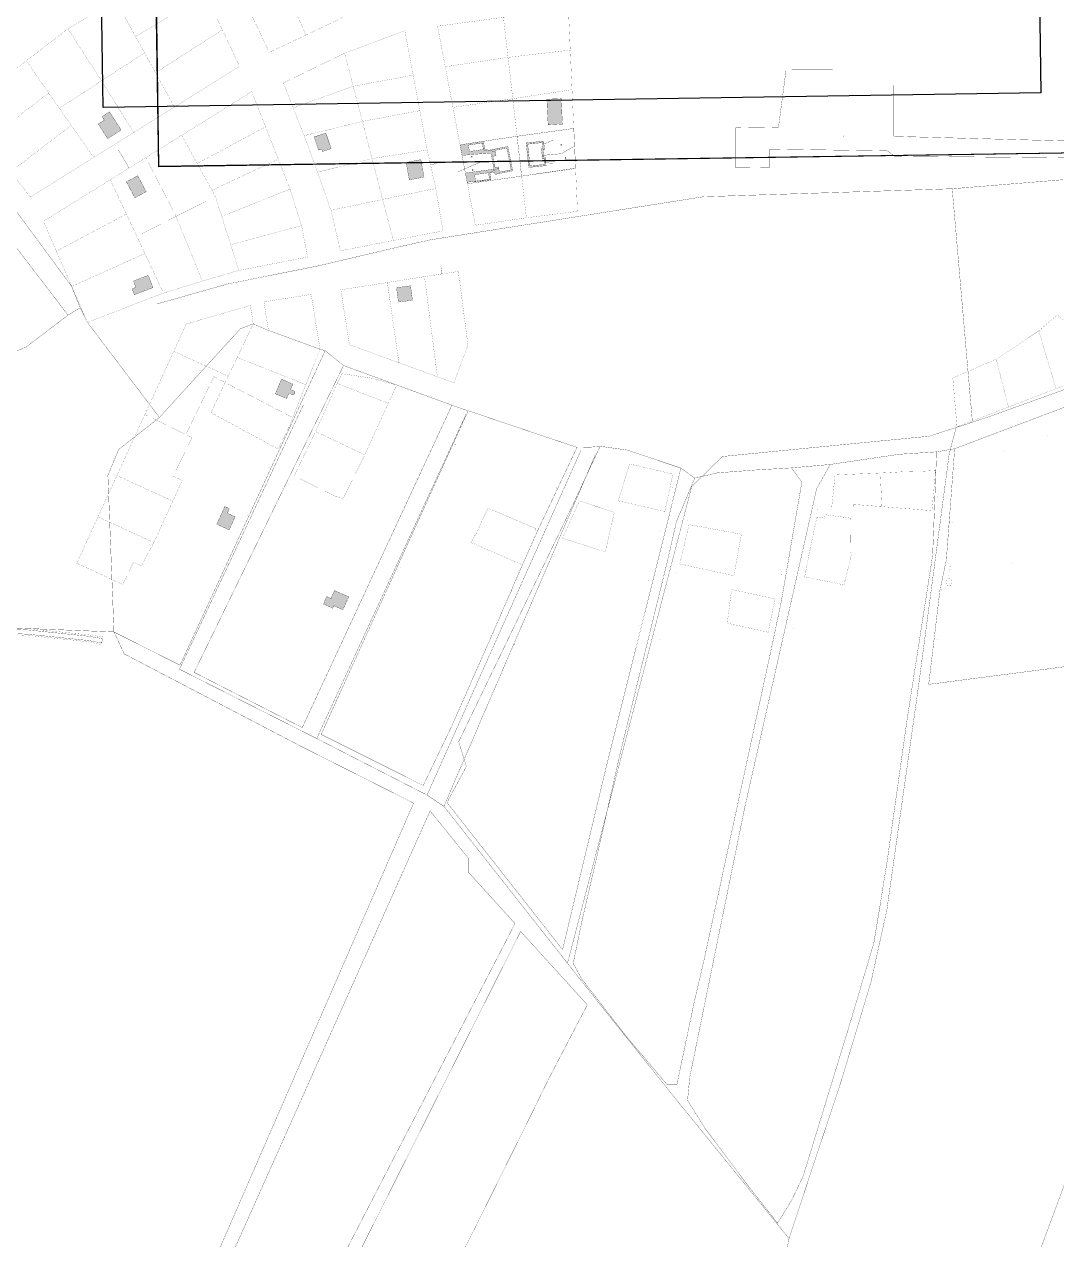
# Model space of a CAD drawing. Header units: millimetres. Extents: x 1265826 to 1360210, y 383897 to 506623.
# Drawn here: x 1313415 to 1314171, y 486138 to 487027 of the extents above; entities that cross this region are included whole.
import ezdxf

# ---------------------------------------------------------------- set-up
doc = ezdxf.new("R2010")
doc.units = ezdxf.units.MM
doc.layers.add('14', color=7, linetype='Continuous')
doc.layers.add('Электрика', color=7, linetype='Continuous')
picture_1 = doc.add_image_def('image3.png', size_in_pixel=(2575, 1023))
picture_2 = doc.add_image_def('image4.png', size_in_pixel=(1920, 1080))

msp = doc.modelspace()

# ---------------------------------------------------------------- hatches: boundary and pattern name
at = {"layer": '14', "linetype": 'Continuous'}
for points in [[(1313798.02, 486972.45), (1313798.97, 486953.67), (1313809.46, 486954.2), (1313808.51, 486972.9)], [(1313472.34, 486959.71), (1313473.97, 486957.16), (1313469.53, 486954.32), (1313476.42, 486943.57), (1313486.29, 486949.88), (1313477.77, 486963.19)], [(1313627.61, 486944.79), (1313630.83, 486935.21), (1313633.16, 486936), (1313633.78, 486934.14), (1313640.06, 486936.25), (1313636.22, 486947.69)], [(1313808.54, 486938.59), (1313808.71, 486938.63), (1313808.84, 486938.74), (1313808.92, 486938.89), (1313808.92, 486939.07), (1313808.84, 486939.22), (1313808.71, 486939.33), (1313808.54, 486939.37), (1313808.37, 486939.33), (1313808.24, 486939.22), (1313808.16, 486939.07), (1313808.16, 486938.89), (1313808.24, 486938.74), (1313808.37, 486938.63)], [(1313694.95, 486926.16), (1313697.32, 486913.38), (1313708.13, 486915.38), (1313705.76, 486928.17)], [(1313743.12, 486929.92), (1313743.29, 486929.96), (1313743.42, 486930.07), (1313743.5, 486930.22), (1313743.5, 486930.4), (1313743.42, 486930.55), (1313743.29, 486930.66), (1313743.12, 486930.7), (1313742.95, 486930.66), (1313742.82, 486930.55), (1313742.74, 486930.4), (1313742.74, 486930.22), (1313742.82, 486930.07), (1313742.95, 486929.96)], [(1313811.69, 486929.04), (1313811.86, 486929.08), (1313811.99, 486929.19), (1313812.07, 486929.34), (1313812.07, 486929.52), (1313811.99, 486929.67), (1313811.86, 486929.78), (1313811.69, 486929.82), (1313811.52, 486929.78), (1313811.39, 486929.67), (1313811.31, 486929.52), (1313811.31, 486929.34), (1313811.39, 486929.19), (1313811.52, 486929.08)], [(1313498.43, 486916.4), (1313490.12, 486912.01), (1313496.32, 486900.29), (1313504.63, 486904.69)], [(1313743.74, 486920.21), (1313743.91, 486920.25), (1313744.04, 486920.36), (1313744.12, 486920.51), (1313744.12, 486920.69), (1313744.04, 486920.84), (1313743.91, 486920.95), (1313743.74, 486920.99), (1313743.57, 486920.95), (1313743.44, 486920.84), (1313743.36, 486920.69), (1313743.36, 486920.51), (1313743.44, 486920.36), (1313743.57, 486920.25)], [(1313495.31, 486839.36), (1313497.06, 486834.65), (1313494.31, 486833.62), (1313495.97, 486829.26), (1313509.61, 486834.47), (1313506.16, 486843.5)], [(1313687.95, 486834.46), (1313689.35, 486823.93), (1313699.61, 486825.27), (1313698.23, 486835.86)], [(1313603.78, 486767.45), (1313599.17, 486756.81), (1313607.46, 486753.22), (1313609.18, 486757.2), (1313611.68, 486756.19), (1313612.72, 486756.29), (1313613.48, 486757.06), (1313613.53, 486758.11), (1313612.85, 486758.92), (1313610.38, 486759.97), (1313612.07, 486763.87)], [(1313562.26, 486674.26), (1313556.32, 486661.33), (1313565.4, 486657.15), (1313569.82, 486666.76), (1313564.05, 486669.42), (1313565.58, 486672.73)], [(1313636.78, 486608.34), (1313635.16, 486604.65), (1313635.36, 486604.56), (1313634.58, 486602.8), (1313641.31, 486599.8), (1313642.12, 486601.55), (1313648.68, 486598.63), (1313652.93, 486608.12), (1313642.57, 486612.76), (1313639.96, 486606.95)]]:
    msp.add_hatch(color=12, dxfattribs=at).paths.add_polyline_path(points)
h = msp.add_hatch(color=12, dxfattribs=at)
h.paths.add_polyline_path([(1313734.46, 486939.06), (1313735.93, 486931.31), (1313756.98, 486933.07), (1313759.37, 486921.25), (1313738.39, 486918.34), (1313739.66, 486911.67), (1313745.27, 486912.41), (1313745.33, 486911.91), (1313757.03, 486913.46), (1313756.34, 486918.69), (1313759.79, 486919.14), (1313760.14, 486917.39), (1313773.08, 486919.99), (1313769.49, 486937.86), (1313756.54, 486935.26), (1313752.65, 486934.79), (1313751.64, 486941.63)])
h.paths.add_polyline_path([(1313740.62, 486938.86), (1313741.32, 486934.13), (1313751.51, 486935.63), (1313750.81, 486940.36)], flags=16)
h.paths.add_polyline_path([(1313760.11, 486934.96), (1313760.89, 486931.09), (1313758.5, 486930.61), (1313760.15, 486922.43), (1313762.54, 486922.91), (1313763.32, 486919.05), (1313771.91, 486920.77), (1313768.7, 486936.69)], flags=16)
h.paths.add_polyline_path([(1313745.14, 486917.21), (1313745.76, 486912.47), (1313755.97, 486913.82), (1313755.35, 486918.56)], flags=16)
h = msp.add_hatch(color=12, dxfattribs=at)
h.paths.add_polyline_path([(1313782.89, 486940.4), (1313784.79, 486922.48), (1313790.76, 486923.11), (1313797.49, 486923.77), (1313796.95, 486929.92), (1313795.94, 486929.82), (1313795.33, 486935.58), (1313796.32, 486935.69), (1313795.66, 486941.83), (1313788.83, 486941.04)])
h.paths.add_polyline_path([(1313783.99, 486939.51), (1313785.68, 486923.58), (1313796.48, 486924.72), (1313796.04, 486928.82), (1313794.85, 486928.69), (1313794.03, 486936.39), (1313795.22, 486936.58), (1313794.79, 486940.65)], flags=16)

# ---------------------------------------------------------------- linework, layer by layer
at = {"layer": '14', "color": 92, "const_width": 0.17, "flags": 128}
for points in [[(1314351.89, 488369.38), (1314356.35, 488317.39), (1314376.81, 487692.98), (1314423.37, 486960.46), (1314429.39, 486949.52), (1314427.37, 486931.75), (1314390.29, 486928.53), (1314206.41, 486915.97), (1314094.85, 486906.88), (1313912.51, 486901.03), (1313715.81, 486869.96), (1313713.13, 486869.58), (1313688.83, 486864.12), (1313631.02, 486850.51), (1313564.26, 486837.15), (1313512.51, 486822.54)], [(1313472.34, 486959.71), (1313473.97, 486957.16), (1313469.53, 486954.32), (1313476.42, 486943.57), (1313486.29, 486949.88), (1313477.77, 486963.19), (1313472.34, 486959.71)], [(1313776.22, 486945.3), (1313817.76, 486951.03), (1313819.06, 486921.97), (1313779.56, 486916.11), (1313776.22, 486945.3)], [(1313627.61, 486944.79), (1313630.83, 486935.21), (1313633.16, 486936), (1313633.78, 486934.14), (1313640.06, 486936.25), (1313636.22, 486947.69), (1313627.61, 486944.79)], [(1313734.46, 486939.06), (1313776.22, 486945.3), (1313779.56, 486916.11), (1313739.87, 486910.57), (1313734.46, 486939.06)], [(1313734.46, 486939.06), (1313735.93, 486931.31), (1313756.98, 486933.07), (1313759.37, 486921.25), (1313738.39, 486918.34), (1313739.66, 486911.67), (1313745.27, 486912.41), (1313745.33, 486911.91), (1313757.03, 486913.46), (1313756.34, 486918.69), (1313759.79, 486919.14), (1313760.14, 486917.39), (1313773.08, 486919.99), (1313769.49, 486937.86), (1313756.54, 486935.26), (1313752.65, 486934.79), (1313751.64, 486941.63), (1313734.46, 486939.06)], [(1313740.62, 486938.86), (1313741.32, 486934.13), (1313751.51, 486935.63), (1313750.81, 486940.36), (1313740.62, 486938.86)], [(1313782.89, 486940.4), (1313784.79, 486922.48), (1313790.76, 486923.11), (1313797.49, 486923.77), (1313796.95, 486929.92), (1313795.94, 486929.82), (1313795.33, 486935.58), (1313796.32, 486935.69), (1313795.66, 486941.83), (1313788.83, 486941.04), (1313782.89, 486940.4)], [(1313783.99, 486939.51), (1313785.68, 486923.58), (1313796.48, 486924.72), (1313796.04, 486928.82), (1313794.85, 486928.69), (1313794.03, 486936.39), (1313795.22, 486936.58), (1313794.79, 486940.65), (1313783.99, 486939.51)], [(1313795.01, 486939.16), (1313802.48, 486942.54)], [(1313492.1, 486922.04), (1313484.24, 486935.4)], [(1313743.12, 486929.92), (1313743.29, 486929.96), (1313743.42, 486930.07), (1313743.5, 486930.22), (1313743.5, 486930.4), (1313743.42, 486930.55), (1313743.29, 486930.66), (1313743.12, 486930.7), (1313742.95, 486930.66), (1313742.82, 486930.55), (1313742.74, 486930.4), (1313742.74, 486930.22), (1313742.82, 486930.07), (1313742.95, 486929.96), (1313743.12, 486929.92)], [(1313760.35, 486933.79), (1313751.41, 486936.29)], [(1313760.11, 486934.96), (1313760.89, 486931.09), (1313758.5, 486930.61), (1313760.15, 486922.43), (1313762.54, 486922.91), (1313763.32, 486919.05), (1313771.91, 486920.77), (1313768.7, 486936.69), (1313760.11, 486934.96)], [(1313794.58, 486931.28), (1313808.69, 486932.55), (1313818.31, 486938.14)], [(1313808.54, 486938.59), (1313808.71, 486938.63), (1313808.84, 486938.74), (1313808.92, 486938.89), (1313808.92, 486939.07), (1313808.84, 486939.22), (1313808.71, 486939.33), (1313808.54, 486939.37), (1313808.37, 486939.33), (1313808.24, 486939.22), (1313808.16, 486939.07), (1313808.16, 486938.89), (1313808.24, 486938.74), (1313808.37, 486938.63), (1313808.54, 486938.59)], [(1313694.95, 486926.16), (1313697.32, 486913.38), (1313708.13, 486915.38), (1313705.76, 486928.17), (1313694.95, 486926.16)], [(1313718.36, 486925.82), (1313713.19, 486924.42)], [(1313759.19, 486927.2), (1313748.93, 486926.18), (1313732.77, 486919.24)], [(1313762.71, 486922.08), (1313755.41, 486918.08)], [(1313796.26, 486926.5), (1313802.48, 486925.18)], [(1313811.69, 486929.04), (1313811.86, 486929.08), (1313811.99, 486929.19), (1313812.07, 486929.34), (1313812.07, 486929.52), (1313811.99, 486929.67), (1313811.86, 486929.78), (1313811.69, 486929.82), (1313811.52, 486929.78), (1313811.39, 486929.67), (1313811.31, 486929.52), (1313811.31, 486929.34), (1313811.39, 486929.19), (1313811.52, 486929.08), (1313811.69, 486929.04)], [(1314390.29, 486928.53), (1314391.05, 486871.59), (1314379.11, 486855.89), (1314352.14, 486836.21), (1314284.79, 486801.02), (1314258.59, 486791.34), (1314183.71, 486762.29), (1314121.69, 486739.97), (1314109.65, 486735.97), (1314097.77, 486732.13), (1314077.9, 486725.72), (1313926.63, 486710.88), (1313904.07, 486688.82), (1313813.13, 486339.9)], [(1313498.43, 486916.4), (1313490.12, 486912.01), (1313496.32, 486900.29), (1313504.63, 486904.69), (1313498.43, 486916.4)], [(1313743.74, 486920.21), (1313743.91, 486920.25), (1313744.04, 486920.36), (1313744.12, 486920.51), (1313744.12, 486920.69), (1313744.04, 486920.84), (1313743.91, 486920.95), (1313743.74, 486920.99), (1313743.57, 486920.95), (1313743.44, 486920.84), (1313743.36, 486920.69), (1313743.36, 486920.51), (1313743.44, 486920.36), (1313743.57, 486920.25), (1313743.74, 486920.21)], [(1313745.14, 486917.21), (1313745.76, 486912.47), (1313755.97, 486913.82), (1313755.35, 486918.56), (1313745.14, 486917.21)], [(1314094.85, 486906.88), (1314109.65, 486735.97)], [(1313495.31, 486839.36), (1313497.06, 486834.65), (1313494.31, 486833.62), (1313495.97, 486829.26), (1313509.61, 486834.47), (1313506.16, 486843.5), (1313495.31, 486839.36)], [(1313721.2, 486844.5), (1313720.42, 486849.94)], [(1313687.95, 486834.46), (1313689.35, 486823.93), (1313699.61, 486825.27), (1313698.23, 486835.86), (1313687.95, 486834.46)], [(1313603.78, 486767.45), (1313599.17, 486756.81), (1313607.46, 486753.22), (1313609.18, 486757.2), (1313611.68, 486756.19), (1313612.72, 486756.29), (1313613.48, 486757.06), (1313613.53, 486758.11), (1313612.85, 486758.92), (1313610.38, 486759.97), (1313612.07, 486763.87), (1313603.78, 486767.45)], [(1313619.78, 486748.79), (1313529.05, 486555.13), (1313629.51, 486504.39), (1313710.3, 486463), (1313722.64, 486454.78), (1313813.13, 486339.9), (1313836.47, 486310.46), (1313889.98, 486243.55), (1313975.37, 486138.37)], [(1313738.98, 486742.05), (1313629.51, 486504.39)], [(1314097.77, 486732.13), (1314092.67, 486712.91), (1314070.22, 486543.06), (1314047, 486378.95), (1314035.55, 486326.94), (1314014.07, 486255.16), (1313975.37, 486138.37), (1313972.97, 486125.69), (1313928.13, 485986.77), (1313896.47, 485901.44), (1313858.27, 485811.85), (1313822.05, 485716.32), (1313770.51, 485538.5), (1313763.22, 485535), (1313704.24, 485515.51), (1313659.3, 485532.5), (1313604.89, 485463.25)], [(1313822.99, 486715.34), (1313710.3, 486463)], [(1313833.65, 486712.34), (1313722.64, 486454.78)], [(1313172.18, 486595.06), (1313207.39, 486593.17), (1313249.57, 486590.39), (1313285.13, 486588.26), (1313323.22, 486587.35), (1313373.28, 486586.23), (1313418.98, 486583.82), (1313462.82, 486579.23), (1313472.77, 486577.49), (1313472.07, 486574.42), (1313462.51, 486576.14), (1313418.66, 486580.72), (1313372.94, 486583.13), (1313322.94, 486584.22), (1313284.8, 486585.15), (1313249.24, 486587.28), (1313207.07, 486590.02), (1313172.01, 486591.96), (1313172.18, 486595.06)]]:
    msp.add_lwpolyline(points, dxfattribs=at)
at = {"layer": '14', "color": 12, "const_width": 0.17, "flags": 128}
for points in [[(1314410.84, 486926.45), (1314227.78, 486929.09), (1314052.73, 486930.7), (1314047.3, 486934.64), (1313961.15, 486935.89), (1313961.08, 486922.42), (1313936.36, 486922.18), (1313936.49, 486951.51), (1313967.65, 486951.95), (1313973.2, 486993.83), (1314015.75, 486994.07), (1314051.72, 486994.06), (1314051.65, 486945.25), (1314206.42, 486941.12), (1314409.44, 486937.48), (1314400.14, 487036.04), (1314384.3, 487273.93), (1314378.97, 487347.59), (1314361.9, 487573.66)], [(1312913.4, 487433.79), (1313044.42, 487272.13), (1313104.28, 487225.16), (1313169.2, 487178.18), (1313447.39, 486814.37), (1313456.35, 486819.78), (1313450.14, 486835.33), (1313184.47, 487195.32), (1313124.68, 487234.64), (1312943.69, 487442.42), (1312913.4, 487433.79)], [(1313447.39, 486814.37), (1313169.2, 487178.18), (1313104.28, 487225.16), (1312964.31, 487106.5), (1312946.73, 487064.18), (1313023.66, 486974.71), (1313095.2, 486929.72), (1313190.45, 486836.71), (1313252.96, 486800.52), (1313288.1, 486788.23), (1313313.6, 486777.36), (1313336.27, 486774.73), (1313374.44, 486773.59), (1313416.66, 486790.94), (1313447.39, 486814.37)], [(1313184.47, 487195.32), (1313450.14, 486835.33), (1313456.35, 486819.78), (1313461.61, 486809.03), (1313514.36, 486739.48), (1313573.6, 486804.37), (1313583.05, 486807.96), (1313594.15, 486803.21), (1313631.96, 486789.37), (1313635.68, 486788.37), (1313649.14, 486777.49), (1313728.52, 486748.42), (1313740.44, 486744.35), (1313820.1, 486717.54), (1313829.97, 486717.71), (1313837.05, 486718.34), (1313856.51, 486715.64), (1313896.17, 486702.4), (1313906.34, 486695.04), (1313922.88, 486698.87), (1313951.04, 486701.01), (1313977.15, 486702.53), (1314005.57, 486705.05), (1314056.2, 486712.52), (1314083.44, 486714.27), (1314096.65, 486716.56), (1314310.2, 486797.22)], [(1313967.65, 486951.95), (1313936.49, 486951.51), (1313936.36, 486922.18), (1313961.08, 486922.42), (1313961.15, 486935.89), (1314047.3, 486934.64), (1314052.73, 486930.7), (1314227.78, 486929.09), (1314410.84, 486926.45), (1314409.44, 486937.48), (1314206.42, 486941.12), (1314051.65, 486945.25), (1314051.72, 486994.06), (1314015.75, 486994.07), (1313973.2, 486993.83), (1313967.65, 486951.95)], [(1313380.95, 486586.43), (1313481.05, 486582.43), (1313476.61, 486697.05), (1313484.46, 486715.97), (1313514.36, 486739.48), (1313461.61, 486809.03), (1313456.35, 486819.78), (1313447.39, 486814.37), (1313416.66, 486790.94), (1313374.44, 486773.59)], [(1313573.6, 486804.37), (1313514.36, 486739.48), (1313484.46, 486715.97), (1313476.61, 486697.05), (1313481.05, 486582.43), (1313529.39, 486558.1), (1313635.68, 486788.37), (1313631.96, 486789.37), (1313594.15, 486803.21), (1313583.05, 486807.96), (1313573.6, 486804.37)], [(1314090.54, 486635.07), (1314085.88, 486613.1), (1314077.65, 486544.05), (1314190.11, 486558.66), (1314253.2, 486567.7), (1314300.06, 486573.25), (1314318.79, 486575.51), (1314435.27, 486588.02), (1314428.69, 486663.99), (1314231.83, 486644.58), (1314228.02, 486685.69), (1314226.66, 486697.41), (1314306.86, 486705.94), (1314419.75, 486729.49), (1314428.93, 486731.18), (1314420.06, 486738.67), (1314404.41, 486751.78), (1314373.52, 486749.28), (1314354.15, 486782), (1314334.95, 486809.63), (1314310.2, 486797.22), (1314096.65, 486716.56), (1314090.54, 486635.07)], [(1314190.11, 486558.66), (1314077.65, 486544.05), (1314085.88, 486613.1), (1314090.54, 486635.07), (1314096.65, 486716.56), (1314083.44, 486714.27), (1314080.54, 486638.66), (1314061.8, 486518.19), (1314047.43, 486416.09), (1314042.19, 486383.21), (1314037.41, 486354.52), (1314021.05, 486299.35), (1313985.75, 486184.08), (1313977.1, 486166.01), (1313966.94, 486149.66), (1313947.1, 486174.78), (1313913.86, 486219.01), (1313901.07, 486239.45), (1313902.65, 486256.42), (1313943.13, 486454.86), (1313995.59, 486687.3), (1314005.57, 486705.05), (1313977.15, 486702.53), (1313984.74, 486692.11), (1313969.85, 486605.49), (1313964.22, 486578.61), (1313912.82, 486340.88), (1313905.89, 486311.2), (1313893.3, 486251.32), (1313885.8, 486251.37), (1313855.89, 486286.73), (1313823.43, 486328.62), (1313817.31, 486339.78), (1313823.88, 486371.44), (1313834.59, 486417.7), (1313851.4, 486492.2), (1313886.21, 486633.91), (1313892.91, 486663.16), (1313906.34, 486695.04), (1313896.17, 486702.4), (1313887.82, 486668.6), (1313841.55, 486483.79), (1313809.55, 486349.83), (1313724.89, 486457.57), (1313739.07, 486483.86), (1313733.5, 486502.14), (1313816.97, 486675.33), (1313837.05, 486718.34), (1313829.97, 486717.71), (1313820.1, 486717.54), (1313791.2, 486656.33), (1313780.14, 486631.59), (1313757.02, 486578.32), (1313728.64, 486514.08), (1313707.51, 486470.01), (1313632.77, 486507.45), (1313740.44, 486744.35), (1313728.52, 486748.42), (1313618.92, 486512.42), (1313539.76, 486552.83), (1313649.14, 486777.49), (1313635.68, 486788.37), (1313529.39, 486558.1), (1313481.05, 486582.43), (1313488.58, 486566.35), (1313617.12, 486499.16), (1313700.45, 486457.14), (1313544.03, 486097.91)], [(1313649.14, 486777.49), (1313539.76, 486552.83), (1313618.92, 486512.42), (1313728.52, 486748.42), (1313649.14, 486777.49)], [(1313740.44, 486744.35), (1313632.77, 486507.45), (1313707.51, 486470.01), (1313728.64, 486514.08), (1313757.02, 486578.32), (1313780.14, 486631.59), (1313791.2, 486656.33), (1313820.1, 486717.54), (1313740.44, 486744.35)], [(1313816.97, 486675.33), (1313733.5, 486502.14), (1313739.07, 486483.86), (1313724.89, 486457.57), (1313809.55, 486349.83), (1313841.55, 486483.79), (1313887.82, 486668.6), (1313896.17, 486702.4), (1313856.51, 486715.64), (1313837.05, 486718.34), (1313816.97, 486675.33)], [(1313995.59, 486687.3), (1313943.13, 486454.86), (1313902.65, 486256.42), (1313901.07, 486239.45), (1313913.86, 486219.01), (1313947.1, 486174.78), (1313966.94, 486149.66), (1313977.1, 486166.01), (1313985.75, 486184.08), (1314021.05, 486299.35), (1314037.41, 486354.52), (1314042.19, 486383.21), (1314047.43, 486416.09), (1314061.8, 486518.19), (1314080.54, 486638.66), (1314083.44, 486714.27), (1314056.2, 486712.52), (1314005.57, 486705.05), (1313995.59, 486687.3)], [(1313817.31, 486339.78), (1313823.43, 486328.62), (1313855.89, 486286.73), (1313885.8, 486251.37), (1313893.3, 486251.32), (1313905.89, 486311.2), (1313912.82, 486340.88), (1313964.22, 486578.61), (1313969.85, 486605.49), (1313984.74, 486692.11), (1313977.15, 486702.53), (1313951.04, 486701.01), (1313922.88, 486698.87), (1313906.34, 486695.04), (1313892.91, 486663.16), (1313886.21, 486633.91), (1313851.4, 486492.2), (1313834.59, 486417.7), (1313823.88, 486371.44), (1313817.31, 486339.78)], [(1313554.89, 486098.42), (1313712.56, 486451.42), (1313740.69, 486416.6), (1313740.69, 486406.39), (1313774.73, 486368.96), (1313635.98, 486100.62)], [(1313656.87, 486120.65), (1313778.81, 486363.21), (1313827.67, 486309.47), (1313813.4, 486282.19), (1313799.31, 486255.19), (1313788.02, 486232.01), (1313745.4, 486146.1), (1313735.45, 486126.39)], [(1314130.59, 486052.54), (1314181.66, 486190.41)]]:
    msp.add_lwpolyline(points, dxfattribs=at)
at = {"layer": '14', "color": 7, "const_width": 0.08, "flags": 128}
for points in [[(1313482.43, 487044.76), (1313496.87, 487018.28), (1313548.07, 487049.08), (1313535.69, 487075.09), (1313482.43, 487044.76)], [(1313603.96, 487057.75), (1313621.75, 487019.41), (1313648.12, 487032.01), (1313631.09, 487069.66), (1313603.96, 487057.75)], [(1313594.79, 487006.74), (1313621.75, 487019.41), (1313603.96, 487057.75), (1313576.29, 487045.61), (1313594.79, 487006.74)], [(1313496.87, 487018.28), (1313503.47, 487006.34), (1313511.5, 486991.78), (1313560.39, 487023.19), (1313548.07, 487049.08), (1313496.87, 487018.28)], [(1313447.39, 487023.91), (1313471.87, 486985.95), (1313503.47, 487006.34), (1313496.87, 487018.28), (1313482.43, 487044.76), (1313447.39, 487023.91)], [(1313769.62, 487003.06), (1313815.18, 487008.37), (1313813.8, 487038.95), (1313766.26, 487032.46), (1313769.62, 487003.06)], [(1313723.63, 486996.18), (1313769.62, 487003.06), (1313766.26, 487032.46), (1313718, 487025.86), (1313723.63, 486996.18)], [(1313447.39, 487023.91), (1313416.84, 487000.59), (1313433.29, 486976.97), (1313441.13, 486965.71), (1313471.87, 486985.95), (1313447.39, 487023.91)], [(1313560.39, 487023.19), (1313511.5, 486991.78), (1313525.28, 486966.68), (1313573.07, 486996.54), (1313560.39, 487023.19)], [(1313656.23, 486981.92), (1313700.18, 486990.08), (1313694.07, 487022.6), (1313649.94, 487006.13), (1313656.23, 486981.92)], [(1313503.47, 487006.34), (1313471.87, 486985.95), (1313495.53, 486948.09), (1313525.28, 486966.68), (1313511.5, 486991.78), (1313503.47, 487006.34)], [(1313612.29, 486966.1), (1313656.23, 486981.92), (1313649.94, 487006.13), (1313605.16, 486984.3), (1313612.29, 486966.1)], [(1313729.27, 486966.46), (1313773.08, 486972.78), (1313769.62, 487003.06), (1313723.63, 486996.18), (1313729.27, 486966.46)], [(1313773.08, 486972.78), (1313816.48, 486979.42), (1313815.18, 487008.37), (1313769.62, 487003.06), (1313773.08, 486972.78)], [(1313416.84, 487000.59), (1313370.27, 486965.05), (1313387.89, 486942.18), (1313433.29, 486976.97), (1313416.84, 487000.59)], [(1313471.87, 486985.95), (1313441.13, 486965.71), (1313449.74, 486953.34), (1313466.18, 486929.74), (1313495.53, 486948.09), (1313471.87, 486985.95)], [(1313662.93, 486956.19), (1313705.06, 486964.03), (1313700.18, 486990.08), (1313656.23, 486981.92), (1313662.93, 486956.19)], [(1313441.13, 486965.71), (1313433.29, 486976.97), (1313387.89, 486942.18), (1313405.5, 486919.33), (1313449.74, 486953.34), (1313441.13, 486965.71)], [(1313581.93, 486977.92), (1313530.64, 486946.01), (1313542.01, 486925.34), (1313592.07, 486952.2), (1313581.93, 486977.92)], [(1313620.32, 486945.73), (1313662.93, 486956.19), (1313656.23, 486981.92), (1313612.29, 486966.1), (1313620.32, 486945.73)], [(1313776.22, 486945.3), (1313817.76, 486951.03), (1313816.48, 486979.42), (1313773.08, 486972.78), (1313776.22, 486945.3)], [(1313734.46, 486939.06), (1313776.22, 486945.3), (1313773.08, 486972.78), (1313729.27, 486966.46), (1313734.46, 486939.06)], [(1313662.93, 486956.19), (1313670.02, 486928.93), (1313710.45, 486935.31), (1313705.06, 486964.03), (1313662.93, 486956.19)], [(1313449.74, 486953.34), (1313405.5, 486919.33), (1313419.81, 486900.77), (1313466.18, 486929.74), (1313449.74, 486953.34)], [(1313601.4, 486928.52), (1313592.07, 486952.2), (1313542.01, 486925.34), (1313552.78, 486905.77), (1313601.4, 486928.52)], [(1313630.16, 486919.02), (1313670.02, 486928.93), (1313662.93, 486956.19), (1313620.32, 486945.73), (1313630.16, 486919.02)], [(1313779.56, 486916.11), (1313819.08, 486921.62), (1313817.76, 486951.03), (1313776.22, 486945.3), (1313779.56, 486916.11)], [(1313555.34, 486901.12), (1313552.78, 486905.77), (1313542.01, 486925.34), (1313530.64, 486946.01), (1313504.44, 486929.71), (1313526.53, 486886.65), (1313555.34, 486901.12)], [(1313739.87, 486910.57), (1313779.56, 486916.11), (1313776.22, 486945.3), (1313734.46, 486939.06), (1313739.87, 486910.57)], [(1314015.38, 486945.61), (1314015.24, 486945.66), (1314015.1, 486945.61), (1314015.01, 486945.49), (1314015.01, 486945.35), (1314015.1, 486945.23), (1314015.24, 486945.18), (1314015.38, 486945.23), (1314015.47, 486945.35), (1314015.47, 486945.49), (1314015.38, 486945.61)], [(1314064.07, 486944.36), (1314063.97, 486944.39), (1314063.87, 486944.36), (1314063.81, 486944.27), (1314063.81, 486944.17), (1314063.87, 486944.08), (1314063.97, 486944.05), (1314064.07, 486944.08), (1314064.13, 486944.17), (1314064.13, 486944.27), (1314064.07, 486944.36)], [(1314113.52, 486943.21), (1314113.42, 486943.24), (1314113.32, 486943.21), (1314113.26, 486943.12), (1314113.26, 486943.02), (1314113.32, 486942.93), (1314113.42, 486942.9), (1314113.52, 486942.93), (1314113.58, 486943.02), (1314113.58, 486943.12), (1314113.52, 486943.21)], [(1314165.91, 486941.3), (1314165.81, 486941.33), (1314165.71, 486941.3), (1314165.65, 486941.21), (1314165.65, 486941.11), (1314165.71, 486941.02), (1314165.81, 486940.99), (1314165.91, 486941.02), (1314165.97, 486941.11), (1314165.97, 486941.21), (1314165.91, 486941.3)], [(1313677.78, 486899.09), (1313716.65, 486907.1), (1313710.45, 486935.31), (1313670.02, 486928.93), (1313677.78, 486899.09)], [(1313490.15, 486888.37), (1313497.79, 486872.1), (1313526.53, 486886.65), (1313504.44, 486929.71), (1313478.35, 486913.48), (1313490.15, 486888.37)], [(1313601.4, 486928.52), (1313552.78, 486905.77), (1313555.34, 486901.12), (1313559.97, 486886.59), (1313610, 486906.68), (1313601.4, 486928.52)], [(1313639.95, 486891.09), (1313677.78, 486899.09), (1313670.02, 486928.93), (1313630.16, 486919.02), (1313639.95, 486891.09)], [(1313438.87, 486861.18), (1313490.15, 486888.37), (1313478.35, 486913.48), (1313429.36, 486883), (1313438.87, 486861.18)], [(1313745.64, 486880.12), (1313783.05, 486885.63), (1313779.56, 486916.11), (1313739.87, 486910.57), (1313745.64, 486880.12)], [(1313779.56, 486916.11), (1313783.05, 486885.63), (1313820.49, 486890.35), (1313819.08, 486921.62), (1313779.56, 486916.11)], [(1313610, 486906.68), (1313559.97, 486886.59), (1313566.55, 486865.9), (1313618.41, 486880), (1313610, 486906.68)], [(1313677.78, 486899.09), (1313685.62, 486868.99), (1313721.99, 486876.05), (1313716.65, 486907.1), (1313677.78, 486899.09)], [(1313526.53, 486886.65), (1313545.83, 486839.24), (1313572.44, 486847.09), (1313566.55, 486865.9), (1313559.97, 486886.59), (1313555.34, 486901.12), (1313526.53, 486886.65)], [(1313646.91, 486861.47), (1313685.62, 486868.99), (1313677.78, 486899.09), (1313639.95, 486891.09), (1313646.91, 486861.47)], [(1313450.14, 486835.33), (1313503.71, 486859.49), (1313497.79, 486872.1), (1313490.15, 486888.37), (1313438.87, 486861.18), (1313450.14, 486835.33)], [(1313545.83, 486839.24), (1313526.53, 486886.65), (1313497.79, 486872.1), (1313503.71, 486859.49), (1313517.31, 486830.54), (1313545.83, 486839.24)], [(1313622.84, 486856.86), (1313618.41, 486880), (1313566.55, 486865.9), (1313572.44, 486847.09), (1313622.84, 486856.86)], [(1313450.14, 486835.33), (1313461.61, 486809.03), (1313517.31, 486830.54), (1313503.71, 486859.49), (1313450.14, 486835.33)], [(1313681.27, 486838.26), (1313689.7, 486779.51), (1313717.88, 486769.28), (1313708.44, 486842.52), (1313681.27, 486838.26)], [(1313733.19, 486846.36), (1313708.44, 486842.52), (1313717.88, 486769.28), (1313729.97, 486764.8), (1313740.27, 486792.6), (1313733.19, 486846.36)], [(1313647.19, 486832.91), (1313653.47, 486792.76), (1313689.7, 486779.51), (1313681.27, 486838.26), (1313647.19, 486832.91)], [(1313590.88, 486824.09), (1313594.15, 486803.21), (1313631.96, 486789.37), (1313625.46, 486829.51), (1313590.88, 486824.09)], [(1313524.8, 486787.89), (1313564.67, 486769.66), (1313571.28, 486783.42), (1313583.05, 486807.96), (1313580.96, 486821.48), (1313533.93, 486807.85), (1313524.8, 486787.89)], [(1313631.96, 486789.37), (1313594.15, 486803.21), (1313583.05, 486807.96), (1313571.28, 486783.42), (1313621.58, 486763.46), (1313631.96, 486789.37)], [(1314170.91, 486760.55), (1314201.23, 486772.26), (1314193.44, 486796.4), (1314171.81, 486814.54), (1314158.26, 486802.89), (1314170.91, 486760.55)], [(1314136.02, 486747.08), (1314170.91, 486760.55), (1314158.26, 486802.89), (1314127.06, 486782.14), (1314136.02, 486747.08)], [(1313503.66, 486741.64), (1313533.69, 486726.9), (1313543.58, 486747.35), (1313554.2, 486769.31), (1313562.44, 486765.02), (1313564.67, 486769.66), (1313524.8, 486787.89), (1313503.66, 486741.64)], [(1313621.58, 486763.46), (1313571.28, 486783.42), (1313562.44, 486765.02), (1313611.94, 486739.41), (1313621.58, 486763.46)], [(1314136.02, 486747.08), (1314127.06, 486782.14), (1314095.31, 486768.34), (1314098.37, 486732.54), (1314136.02, 486747.08)], [(1313648.11, 486771.46), (1313644.48, 486764.38), (1313681.89, 486749.79), (1313688.16, 486763.2), (1313669, 486768.36), (1313648.11, 486771.46)], [(1313552.11, 486743.02), (1313567.75, 486734.48), (1313575.92, 486730.02), (1313580.95, 486727.32), (1313601.34, 486716.27), (1313609.47, 486733.13), (1313611.36, 486737.36), (1313611.94, 486739.41), (1313562.44, 486765.02), (1313552.11, 486743.02)], [(1313628.66, 486729.12), (1313664.7, 486712.1), (1313681.89, 486749.79), (1313644.48, 486764.38), (1313642.82, 486760.63), (1313628.66, 486729.12)], [(1313503.66, 486741.64), (1313483.21, 486696.94), (1313524.14, 486678.22), (1313531.05, 486693.36), (1313524.35, 486696.48), (1313538.28, 486724.7), (1313533.69, 486726.9), (1313503.66, 486741.64)], [(1313609.49, 486732.05), (1313609.35, 486732.1), (1313609.21, 486732.05), (1313609.12, 486731.93), (1313609.12, 486731.79), (1313609.21, 486731.67), (1313609.35, 486731.62), (1313609.49, 486731.67), (1313609.58, 486731.79), (1313609.58, 486731.93), (1313609.49, 486732.05)], [(1313613.01, 486696.64), (1313644.08, 486681.32), (1313644.13, 486681.68), (1313648.69, 486679.64), (1313664.7, 486712.1), (1313628.66, 486729.12), (1313613.01, 486696.64)], [(1314164.78, 486726.39), (1314164.68, 486726.42), (1314164.58, 486726.39), (1314164.52, 486726.3), (1314164.52, 486726.2), (1314164.58, 486726.11), (1314164.68, 486726.08), (1314164.78, 486726.11), (1314164.84, 486726.2), (1314164.84, 486726.3), (1314164.78, 486726.39)], [(1313623.76, 486721.42), (1313623.62, 486721.47), (1313623.48, 486721.42), (1313623.39, 486721.3), (1313623.39, 486721.16), (1313623.48, 486721.04), (1313623.62, 486720.99), (1313623.76, 486721.04), (1313623.85, 486721.16), (1313623.85, 486721.3), (1313623.76, 486721.42)], [(1313718.92, 486725.45), (1313718.78, 486725.5), (1313718.64, 486725.45), (1313718.55, 486725.33), (1313718.55, 486725.19), (1313718.64, 486725.07), (1313718.78, 486725.02), (1313718.92, 486725.07), (1313719.01, 486725.19), (1313719.01, 486725.33), (1313718.92, 486725.45)], [(1313731.02, 486719.82), (1313730.88, 486719.87), (1313730.74, 486719.82), (1313730.65, 486719.7), (1313730.65, 486719.56), (1313730.74, 486719.44), (1313730.88, 486719.39), (1313731.02, 486719.44), (1313731.11, 486719.56), (1313731.11, 486719.7), (1313731.02, 486719.82)], [(1314132.36, 486714.89), (1314132.26, 486714.92), (1314132.16, 486714.89), (1314132.1, 486714.8), (1314132.1, 486714.7), (1314132.16, 486714.61), (1314132.26, 486714.58), (1314132.36, 486714.61), (1314132.42, 486714.7), (1314132.42, 486714.8), (1314132.36, 486714.89)], [(1313594.67, 486702.67), (1313594.57, 486702.7), (1313594.47, 486702.67), (1313594.41, 486702.58), (1313594.41, 486702.48), (1313594.47, 486702.39), (1313594.57, 486702.36), (1313594.67, 486702.39), (1313594.73, 486702.48), (1313594.73, 486702.58), (1313594.67, 486702.67)], [(1313890.24, 486697.99), (1313863.21, 486704.42), (1313858.62, 486705.26), (1313857.19, 486700.75), (1313852.54, 486685.49), (1313850.23, 486678.44), (1313884.38, 486670.59), (1313890.24, 486697.99)], [(1314011.36, 486703.15), (1314011.19, 486703.21), (1314011.02, 486703.15), (1314010.91, 486703.01), (1314010.91, 486702.83), (1314011.02, 486702.69), (1314011.19, 486702.63), (1314011.36, 486702.69), (1314011.47, 486702.83), (1314011.47, 486703.01), (1314011.36, 486703.15)], [(1314047.17, 486699), (1314042.17, 486698.78), (1314043.36, 486674.17), (1314080, 486671.25), (1314082.77, 486700.66), (1314071.64, 486699.96), (1314068.73, 486700.01), (1314058.72, 486699.71), (1314047.17, 486699)], [(1314055.67, 486703.2), (1314055.57, 486703.23), (1314055.47, 486703.2), (1314055.41, 486703.11), (1314055.41, 486703.01), (1314055.47, 486702.92), (1314055.57, 486702.89), (1314055.67, 486702.92), (1314055.73, 486703.01), (1314055.73, 486703.11), (1314055.67, 486703.2)], [(1314097.27, 486702.37), (1314097.13, 486702.42), (1314096.99, 486702.37), (1314096.9, 486702.25), (1314096.9, 486702.11), (1314096.99, 486701.99), (1314097.13, 486701.94), (1314097.27, 486701.99), (1314097.36, 486702.11), (1314097.36, 486702.25), (1314097.27, 486702.37)], [(1313469.35, 486666.63), (1313510.27, 486647.91), (1313524.14, 486678.22), (1313483.21, 486696.94), (1313469.35, 486666.63)], [(1313703.01, 486694.53), (1313702.87, 486694.58), (1313702.73, 486694.53), (1313702.64, 486694.41), (1313702.64, 486694.27), (1313702.73, 486694.15), (1313702.87, 486694.1), (1313703.01, 486694.15), (1313703.1, 486694.27), (1313703.1, 486694.41), (1313703.01, 486694.53)], [(1313721.15, 486697.52), (1313721.01, 486697.57), (1313720.87, 486697.52), (1313720.78, 486697.4), (1313720.78, 486697.26), (1313720.87, 486697.14), (1313721.01, 486697.09), (1313721.15, 486697.14), (1313721.24, 486697.26), (1313721.24, 486697.4), (1313721.15, 486697.52)], [(1314009.04, 486697.35), (1314006.63, 486673.66), (1314022.28, 486673.69), (1314022.31, 486675.83), (1314043.36, 486674.17), (1314042.17, 486698.78), (1314009.04, 486697.35)], [(1313608.82, 486690.27), (1313608.72, 486690.3), (1313608.62, 486690.27), (1313608.56, 486690.18), (1313608.56, 486690.08), (1313608.62, 486689.99), (1313608.72, 486689.96), (1313608.82, 486689.99), (1313608.88, 486690.08), (1313608.88, 486690.18), (1313608.82, 486690.27)], [(1313805.18, 486688.03), (1313805.04, 486688.08), (1313804.9, 486688.03), (1313804.81, 486687.91), (1313804.81, 486687.77), (1313804.9, 486687.65), (1313805.04, 486687.6), (1313805.18, 486687.65), (1313805.27, 486687.77), (1313805.27, 486687.91), (1313805.18, 486688.03)], [(1313890.24, 486688.81), (1313890.1, 486688.86), (1313889.96, 486688.81), (1313889.87, 486688.69), (1313889.87, 486688.55), (1313889.96, 486688.43), (1313890.1, 486688.38), (1313890.24, 486688.43), (1313890.33, 486688.55), (1313890.33, 486688.69), (1313890.24, 486688.81)], [(1313791.2, 486656.33), (1313789.57, 486657.03), (1313790.02, 486658.06), (1313755.03, 486673.07), (1313750.87, 486664.63), (1313745.69, 486652.84), (1313745.17, 486653.1), (1313742.73, 486647.83), (1313780.14, 486631.59), (1313791.2, 486656.33)], [(1313840.76, 486641.08), (1313847.46, 486669.96), (1313821.99, 486678.43), (1313809.46, 486651.05), (1313840.76, 486641.08)], [(1313820.05, 486675), (1313819.95, 486675.03), (1313819.85, 486675), (1313819.79, 486674.91), (1313819.79, 486674.81), (1313819.85, 486674.72), (1313819.95, 486674.69), (1313820.05, 486674.72), (1313820.11, 486674.81), (1313820.11, 486674.91), (1313820.05, 486675)], [(1314084.41, 486681.45), (1314084.27, 486681.5), (1314084.13, 486681.45), (1314084.04, 486681.33), (1314084.04, 486681.19), (1314084.13, 486681.07), (1314084.27, 486681.02), (1314084.41, 486681.07), (1314084.5, 486681.19), (1314084.5, 486681.33), (1314084.41, 486681.45)], [(1313469.35, 486666.63), (1313453.88, 486632.74), (1313487.44, 486617.18), (1313495.35, 486633.3), (1313501.23, 486630.88), (1313510.27, 486647.91), (1313469.35, 486666.63)], [(1313578.8, 486668.06), (1313578.7, 486668.09), (1313578.6, 486668.06), (1313578.54, 486667.97), (1313578.54, 486667.87), (1313578.6, 486667.78), (1313578.7, 486667.75), (1313578.8, 486667.78), (1313578.86, 486667.87), (1313578.86, 486667.97), (1313578.8, 486668.06)], [(1313901.33, 486664.62), (1313901.19, 486664.67), (1313901.05, 486664.62), (1313900.96, 486664.5), (1313900.96, 486664.36), (1313901.05, 486664.24), (1313901.19, 486664.19), (1313901.33, 486664.24), (1313901.42, 486664.36), (1313901.42, 486664.5), (1313901.33, 486664.62)], [(1313978.91, 486669.13), (1313978.77, 486669.18), (1313978.63, 486669.13), (1313978.54, 486669.01), (1313978.54, 486668.87), (1313978.63, 486668.75), (1313978.77, 486668.7), (1313978.91, 486668.75), (1313979, 486668.87), (1313979, 486669.01), (1313978.91, 486669.13)], [(1313993.44, 486655.63), (1313990.6, 486641.98), (1313986.83, 486622.77), (1314015.67, 486616.92), (1314021.34, 486640.31), (1314019.99, 486640.61), (1314020.35, 486665.8), (1314006.5, 486667.58), (1314001.79, 486668.28), (1314001.41, 486665.73), (1313995.73, 486666.52), (1313993.44, 486655.63)], [(1313996.44, 486672.38), (1313996.27, 486672.44), (1313996.1, 486672.38), (1313995.99, 486672.24), (1313995.99, 486672.06), (1313996.1, 486671.92), (1313996.27, 486671.86), (1313996.44, 486671.92), (1313996.55, 486672.06), (1313996.55, 486672.24), (1313996.44, 486672.38)], [(1313592.79, 486656.2), (1313592.69, 486656.23), (1313592.59, 486656.2), (1313592.53, 486656.11), (1313592.53, 486656.01), (1313592.59, 486655.92), (1313592.69, 486655.89), (1313592.79, 486655.92), (1313592.85, 486656.01), (1313592.85, 486656.11), (1313592.79, 486656.2)], [(1313688.91, 486662.98), (1313688.81, 486663.01), (1313688.71, 486662.98), (1313688.65, 486662.89), (1313688.65, 486662.79), (1313688.71, 486662.7), (1313688.81, 486662.67), (1313688.91, 486662.7), (1313688.97, 486662.79), (1313688.97, 486662.89), (1313688.91, 486662.98)], [(1313703.8, 486659.8), (1313703.7, 486659.83), (1313703.6, 486659.8), (1313703.54, 486659.71), (1313703.54, 486659.61), (1313703.6, 486659.52), (1313703.7, 486659.49), (1313703.8, 486659.52), (1313703.86, 486659.61), (1313703.86, 486659.71), (1313703.8, 486659.8)], [(1313789.95, 486657.29), (1313789.85, 486657.32), (1313789.75, 486657.29), (1313789.69, 486657.2), (1313789.69, 486657.1), (1313789.75, 486657.01), (1313789.85, 486656.98), (1313789.95, 486657.01), (1313790.01, 486657.1), (1313790.01, 486657.2), (1313789.95, 486657.29)], [(1313881.14, 486656.52), (1313881.04, 486656.55), (1313880.94, 486656.52), (1313880.88, 486656.43), (1313880.88, 486656.33), (1313880.94, 486656.24), (1313881.04, 486656.21), (1313881.14, 486656.24), (1313881.2, 486656.33), (1313881.2, 486656.43), (1313881.14, 486656.52)], [(1313895.35, 486632.25), (1313934.99, 486623.6), (1313940.46, 486653.96), (1313902.19, 486661.04), (1313895.35, 486632.25)], [(1314081.72, 486655.74), (1314081.62, 486655.77), (1314081.52, 486655.74), (1314081.46, 486655.65), (1314081.46, 486655.55), (1314081.52, 486655.46), (1314081.62, 486655.43), (1314081.72, 486655.46), (1314081.78, 486655.55), (1314081.78, 486655.65), (1314081.72, 486655.74)], [(1314093.11, 486662.99), (1314092.97, 486663.04), (1314092.83, 486662.99), (1314092.74, 486662.87), (1314092.74, 486662.73), (1314092.83, 486662.61), (1314092.97, 486662.56), (1314093.11, 486662.61), (1314093.2, 486662.73), (1314093.2, 486662.87), (1314093.11, 486662.99)], [(1314095.12, 486662.83), (1314095.02, 486662.86), (1314094.92, 486662.83), (1314094.86, 486662.74), (1314094.86, 486662.64), (1314094.92, 486662.55), (1314095.02, 486662.52), (1314095.12, 486662.55), (1314095.18, 486662.64), (1314095.18, 486662.74), (1314095.12, 486662.83)], [(1313803.29, 486637.75), (1313803.15, 486637.8), (1313803.01, 486637.75), (1313802.92, 486637.63), (1313802.92, 486637.49), (1313803.01, 486637.37), (1313803.15, 486637.32), (1313803.29, 486637.37), (1313803.38, 486637.49), (1313803.38, 486637.63), (1313803.29, 486637.75)], [(1313560.86, 486630.56), (1313560.76, 486630.59), (1313560.66, 486630.56), (1313560.6, 486630.47), (1313560.6, 486630.37), (1313560.66, 486630.28), (1313560.76, 486630.25), (1313560.86, 486630.28), (1313560.92, 486630.37), (1313560.92, 486630.47), (1313560.86, 486630.56)], [(1313691.12, 486629.95), (1313691.02, 486629.98), (1313690.92, 486629.95), (1313690.86, 486629.86), (1313690.86, 486629.76), (1313690.92, 486629.67), (1313691.02, 486629.64), (1313691.12, 486629.67), (1313691.18, 486629.76), (1313691.18, 486629.86), (1313691.12, 486629.95)], [(1314093.51, 486630.5), (1314093.37, 486630.55), (1314093.23, 486630.5), (1314093.14, 486630.38), (1314093.14, 486630.24), (1314093.23, 486630.12), (1314093.37, 486630.07), (1314093.51, 486630.12), (1314093.6, 486630.24), (1314093.6, 486630.38), (1314093.51, 486630.5)], [(1314138.47, 486632.39), (1314138.37, 486632.42), (1314138.27, 486632.39), (1314138.21, 486632.3), (1314138.21, 486632.2), (1314138.27, 486632.11), (1314138.37, 486632.08), (1314138.47, 486632.11), (1314138.53, 486632.2), (1314138.53, 486632.3), (1314138.47, 486632.39)], [(1313671.69, 486626.93), (1313671.59, 486626.96), (1313671.49, 486626.93), (1313671.43, 486626.84), (1313671.43, 486626.74), (1313671.49, 486626.65), (1313671.59, 486626.62), (1313671.69, 486626.65), (1313671.75, 486626.74), (1313671.75, 486626.84), (1313671.69, 486626.93)], [(1313872.62, 486620.17), (1313872.52, 486620.2), (1313872.42, 486620.17), (1313872.36, 486620.08), (1313872.36, 486619.98), (1313872.42, 486619.89), (1313872.52, 486619.86), (1313872.62, 486619.89), (1313872.68, 486619.98), (1313872.68, 486620.08), (1313872.62, 486620.17)], [(1313893.15, 486626.12), (1313893.05, 486626.15), (1313892.95, 486626.12), (1313892.89, 486626.03), (1313892.89, 486625.93), (1313892.95, 486625.84), (1313893.05, 486625.81), (1313893.15, 486625.84), (1313893.21, 486625.93), (1313893.21, 486626.03), (1313893.15, 486626.12)], [(1313969.85, 486624.78), (1313969.75, 486624.81), (1313969.65, 486624.78), (1313969.59, 486624.69), (1313969.59, 486624.59), (1313969.65, 486624.5), (1313969.75, 486624.47), (1313969.85, 486624.5), (1313969.91, 486624.59), (1313969.91, 486624.69), (1313969.85, 486624.78)], [(1313987.32, 486626.89), (1313987.22, 486626.92), (1313987.12, 486626.89), (1313987.06, 486626.8), (1313987.06, 486626.7), (1313987.12, 486626.61), (1313987.22, 486626.58), (1313987.32, 486626.61), (1313987.38, 486626.7), (1313987.38, 486626.8), (1313987.32, 486626.89)], [(1314077.68, 486627.25), (1314077.58, 486627.28), (1314077.48, 486627.25), (1314077.42, 486627.16), (1314077.42, 486627.06), (1314077.48, 486626.97), (1314077.58, 486626.94), (1314077.68, 486626.97), (1314077.74, 486627.06), (1314077.74, 486627.16), (1314077.68, 486627.25)], [(1314091.11, 486621.51), (1314090.48, 486616.55), (1314093.85, 486616.13), (1314094.48, 486621.09), (1314091.11, 486621.51)], [(1314092.62, 486623.47), (1314092.48, 486623.52), (1314092.34, 486623.47), (1314092.25, 486623.35), (1314092.25, 486623.21), (1314092.34, 486623.09), (1314092.48, 486623.04), (1314092.62, 486623.09), (1314092.71, 486623.21), (1314092.71, 486623.35), (1314092.62, 486623.47)], [(1314093.3, 486628.11), (1314093.16, 486628.16), (1314093.02, 486628.11), (1314092.93, 486627.99), (1314092.93, 486627.85), (1314093.02, 486627.73), (1314093.16, 486627.68), (1314093.3, 486627.73), (1314093.39, 486627.85), (1314093.39, 486627.99), (1314093.3, 486628.11)], [(1313772.11, 486612.55), (1313772.01, 486612.58), (1313771.91, 486612.55), (1313771.85, 486612.46), (1313771.85, 486612.36), (1313771.91, 486612.27), (1313772.01, 486612.24), (1313772.11, 486612.27), (1313772.17, 486612.36), (1313772.17, 486612.46), (1313772.11, 486612.55)], [(1313965.14, 486606.58), (1313933.48, 486613.54), (1313932.9, 486610.48), (1313930.16, 486588.87), (1313960.06, 486582.23), (1313965.14, 486606.58)], [(1314087.1, 486613.23), (1314086.96, 486613.28), (1314086.82, 486613.23), (1314086.73, 486613.11), (1314086.73, 486612.97), (1314086.82, 486612.85), (1314086.96, 486612.8), (1314087.1, 486612.85), (1314087.19, 486612.97), (1314087.19, 486613.11), (1314087.1, 486613.23)], [(1313660.02, 486602.9), (1313659.92, 486602.93), (1313659.82, 486602.9), (1313659.76, 486602.81), (1313659.76, 486602.71), (1313659.82, 486602.62), (1313659.92, 486602.59), (1313660.02, 486602.62), (1313660.08, 486602.71), (1313660.08, 486602.81), (1313660.02, 486602.9)], [(1313788.52, 486604.83), (1313788.42, 486604.86), (1313788.32, 486604.83), (1313788.26, 486604.74), (1313788.26, 486604.64), (1313788.32, 486604.55), (1313788.42, 486604.52), (1313788.52, 486604.55), (1313788.58, 486604.64), (1313788.58, 486604.74), (1313788.52, 486604.83)], [(1313172.23, 486596), (1313171.96, 486591.01), (1313207.08, 486589.13), (1313249.27, 486586.46), (1313284.84, 486584.2), (1313322.95, 486583.3), (1313372.99, 486582.18), (1313418.68, 486579.85), (1313462.53, 486575.25), (1313471.78, 486573.16), (1313473.06, 486578.76), (1313462.83, 486580.24), (1313418.98, 486584.84), (1313373.29, 486587.17), (1313323.25, 486588.29), (1313285.14, 486589.19), (1313249.57, 486591.45), (1313207.38, 486594.11), (1313172.23, 486596)], [(1313545.39, 486597.73), (1313545.29, 486597.76), (1313545.19, 486597.73), (1313545.13, 486597.64), (1313545.13, 486597.54), (1313545.19, 486597.45), (1313545.29, 486597.42), (1313545.39, 486597.45), (1313545.45, 486597.54), (1313545.45, 486597.64), (1313545.39, 486597.73)], [(1313676.28, 486599.96), (1313676.18, 486599.99), (1313676.08, 486599.96), (1313676.02, 486599.87), (1313676.02, 486599.77), (1313676.08, 486599.68), (1313676.18, 486599.65), (1313676.28, 486599.68), (1313676.34, 486599.77), (1313676.34, 486599.87), (1313676.28, 486599.96)], [(1314072.94, 486593.82), (1314072.84, 486593.85), (1314072.74, 486593.82), (1314072.68, 486593.73), (1314072.68, 486593.63), (1314072.74, 486593.54), (1314072.84, 486593.51), (1314072.94, 486593.54), (1314073, 486593.63), (1314073, 486593.73), (1314072.94, 486593.82)], [(1313560.96, 486587.09), (1313560.86, 486587.12), (1313560.76, 486587.09), (1313560.7, 486587), (1313560.7, 486586.9), (1313560.76, 486586.81), (1313560.86, 486586.78), (1313560.96, 486586.81), (1313561.02, 486586.9), (1313561.02, 486587), (1313560.96, 486587.09)], [(1313864.86, 486587.02), (1313864.76, 486587.05), (1313864.66, 486587.02), (1313864.6, 486586.93), (1313864.6, 486586.83), (1313864.66, 486586.74), (1313864.76, 486586.71), (1313864.86, 486586.74), (1313864.92, 486586.83), (1313864.92, 486586.93), (1313864.86, 486587.02)], [(1313884.79, 486592.15), (1313884.69, 486592.18), (1313884.59, 486592.15), (1313884.53, 486592.06), (1313884.53, 486591.96), (1313884.59, 486591.87), (1313884.69, 486591.84), (1313884.79, 486591.87), (1313884.85, 486591.96), (1313884.85, 486592.06), (1313884.79, 486592.15)], [(1313962.77, 486590.77), (1313962.67, 486590.8), (1313962.57, 486590.77), (1313962.51, 486590.68), (1313962.51, 486590.58), (1313962.57, 486590.49), (1313962.67, 486590.46), (1313962.77, 486590.49), (1313962.83, 486590.58), (1313962.83, 486590.68), (1313962.77, 486590.77)], [(1313978.35, 486585.29), (1313978.25, 486585.32), (1313978.15, 486585.29), (1313978.09, 486585.2), (1313978.09, 486585.1), (1313978.15, 486585.01), (1313978.25, 486584.98), (1313978.35, 486585.01), (1313978.41, 486585.1), (1313978.41, 486585.2), (1313978.35, 486585.29)], [(1313647.56, 486575.83), (1313647.46, 486575.86), (1313647.36, 486575.83), (1313647.3, 486575.74), (1313647.3, 486575.64), (1313647.36, 486575.55), (1313647.46, 486575.52), (1313647.56, 486575.55), (1313647.62, 486575.64), (1313647.62, 486575.74), (1313647.56, 486575.83)], [(1313757.22, 486578.32), (1313757.12, 486578.35), (1313757.02, 486578.32), (1313756.96, 486578.23), (1313756.96, 486578.13), (1313757.02, 486578.04), (1313757.12, 486578.01), (1313757.22, 486578.04), (1313757.28, 486578.13), (1313757.28, 486578.23), (1313757.22, 486578.32)], [(1313880.63, 486576.64), (1313880.53, 486576.67), (1313880.43, 486576.64), (1313880.37, 486576.55), (1313880.37, 486576.45), (1313880.43, 486576.36), (1313880.53, 486576.33), (1313880.63, 486576.36), (1313880.69, 486576.45), (1313880.69, 486576.55), (1313880.63, 486576.64)], [(1314084.26, 486576.75), (1314084.16, 486576.78), (1314084.06, 486576.75), (1314084, 486576.66), (1314084, 486576.56), (1314084.06, 486576.47), (1314084.16, 486576.44), (1314084.26, 486576.47), (1314084.32, 486576.56), (1314084.32, 486576.66), (1314084.26, 486576.75)], [(1313774.38, 486573.22), (1313774.28, 486573.25), (1313774.18, 486573.22), (1313774.12, 486573.13), (1313774.12, 486573.03), (1313774.18, 486572.94), (1313774.28, 486572.91), (1313774.38, 486572.94), (1313774.44, 486573.03), (1313774.44, 486573.13), (1313774.38, 486573.22)]]:
    msp.add_lwpolyline(points, dxfattribs=at)
at = {"layer": '14', "color": 172, "const_width": 0.17, "flags": 128}
msp.add_lwpolyline([(1313798.02, 486972.45), (1313798.97, 486953.67), (1313809.46, 486954.2), (1313808.51, 486972.9), (1313798.02, 486972.45)], dxfattribs=at)
at = {"layer": '14', "color": 31, "const_width": 0.17, "flags": 128}
for points in [[(1313562.26, 486674.26), (1313556.32, 486661.33), (1313565.4, 486657.15), (1313569.82, 486666.76), (1313564.05, 486669.42), (1313565.58, 486672.73), (1313562.26, 486674.26)], [(1313636.78, 486608.34), (1313635.16, 486604.65), (1313635.36, 486604.56), (1313634.58, 486602.8), (1313641.31, 486599.8), (1313642.12, 486601.55), (1313648.68, 486598.63), (1313652.93, 486608.12), (1313642.57, 486612.76), (1313639.96, 486606.95), (1313636.78, 486608.34)]]:
    msp.add_lwpolyline(points, dxfattribs=at)

# ---------------------------------------------------------------- pictures from other files: only their frames are drawn
at = {"layer": 'Defpoints'}
image = msp.add_image(picture_2, insert=(1313473.09, 486966.36), size_in_units=(686.85, 386.36), rotation=0.89105, dxfattribs=at)
image.dxf.flags = 14
at = {"layer": 'Defpoints', "color": 7, "true_color": 0xffffff}
image = msp.add_image(picture_1, insert=(1313513.95, 486922.88), size_in_units=(920.48, 365.69), rotation=0.87184, dxfattribs=dict(at, fade=35))
image.dxf.flags = 14
at = {"layer": 'Электрика', "color": 7, "true_color": 0xffffff}
image = msp.add_image(picture_1, insert=(1313514, 486923.05), size_in_units=(919.86, 365.44), rotation=0.85532, dxfattribs=dict(at, fade=35))
image.dxf.flags = 14

doc.saveas('drawing.dxf')
